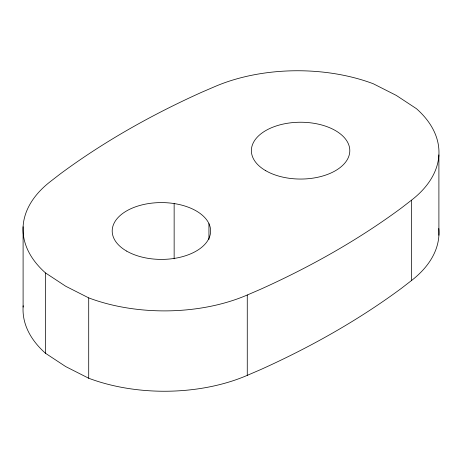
<?xml version="1.0" encoding="UTF-8"?>
<svg xmlns="http://www.w3.org/2000/svg" width="462" height="462" viewBox="0 0 462 462"><rect width="100%" height="100%" fill="white"/><g stroke="black" fill="none" stroke-linecap="round" stroke-linejoin="round"><path stroke-width="0.69" d="M411.451 200.213L401.669 207.779A811.515 468.52 0 0 1 260.366 289.356L247.268 295.004A138.461 79.943 0 0 1 88.71 297.88L65.725 286.244L45.565 272.973A138.461 79.943 0 0 1 50.549 181.427L60.331 173.868A811.515 468.52 0 0 1 201.634 92.285L214.732 86.642A138.461 79.943 0 0 1 373.29 83.761L396.275 95.403L416.435 108.674A138.461 79.943 0 0 1 411.451 200.213L411.451 280.573L401.669 288.132A811.515 468.52 0 0 1 260.366 369.716L247.268 375.358A138.461 79.943 0 0 1 88.71 378.239L65.725 366.597L45.565 353.326A138.461 79.943 0 0 1 23.192 305.752M438.9 154.897L438.9 235.25M247.268 295.004L247.268 375.358M208.94 223.648L208.94 239.432M174.145 203.557L174.145 258.801M88.71 297.88L88.71 378.239M45.565 272.973L45.565 353.326M23.1 226.75L23.1 307.103M438.773 228.482A138.461 79.943 0 0 1 411.451 280.573M265.794 170.732A49.209 28.407 0 0 0 348.123 157.998A49.209 28.407 0 0 0 287.855 123.204A49.209 28.407 0 0 0 265.794 170.732M126.617 251.085A49.209 28.407 0 0 0 208.94 238.352A49.209 28.407 0 0 0 148.677 203.557A49.209 28.407 0 0 0 126.617 251.085"/></g></svg>
